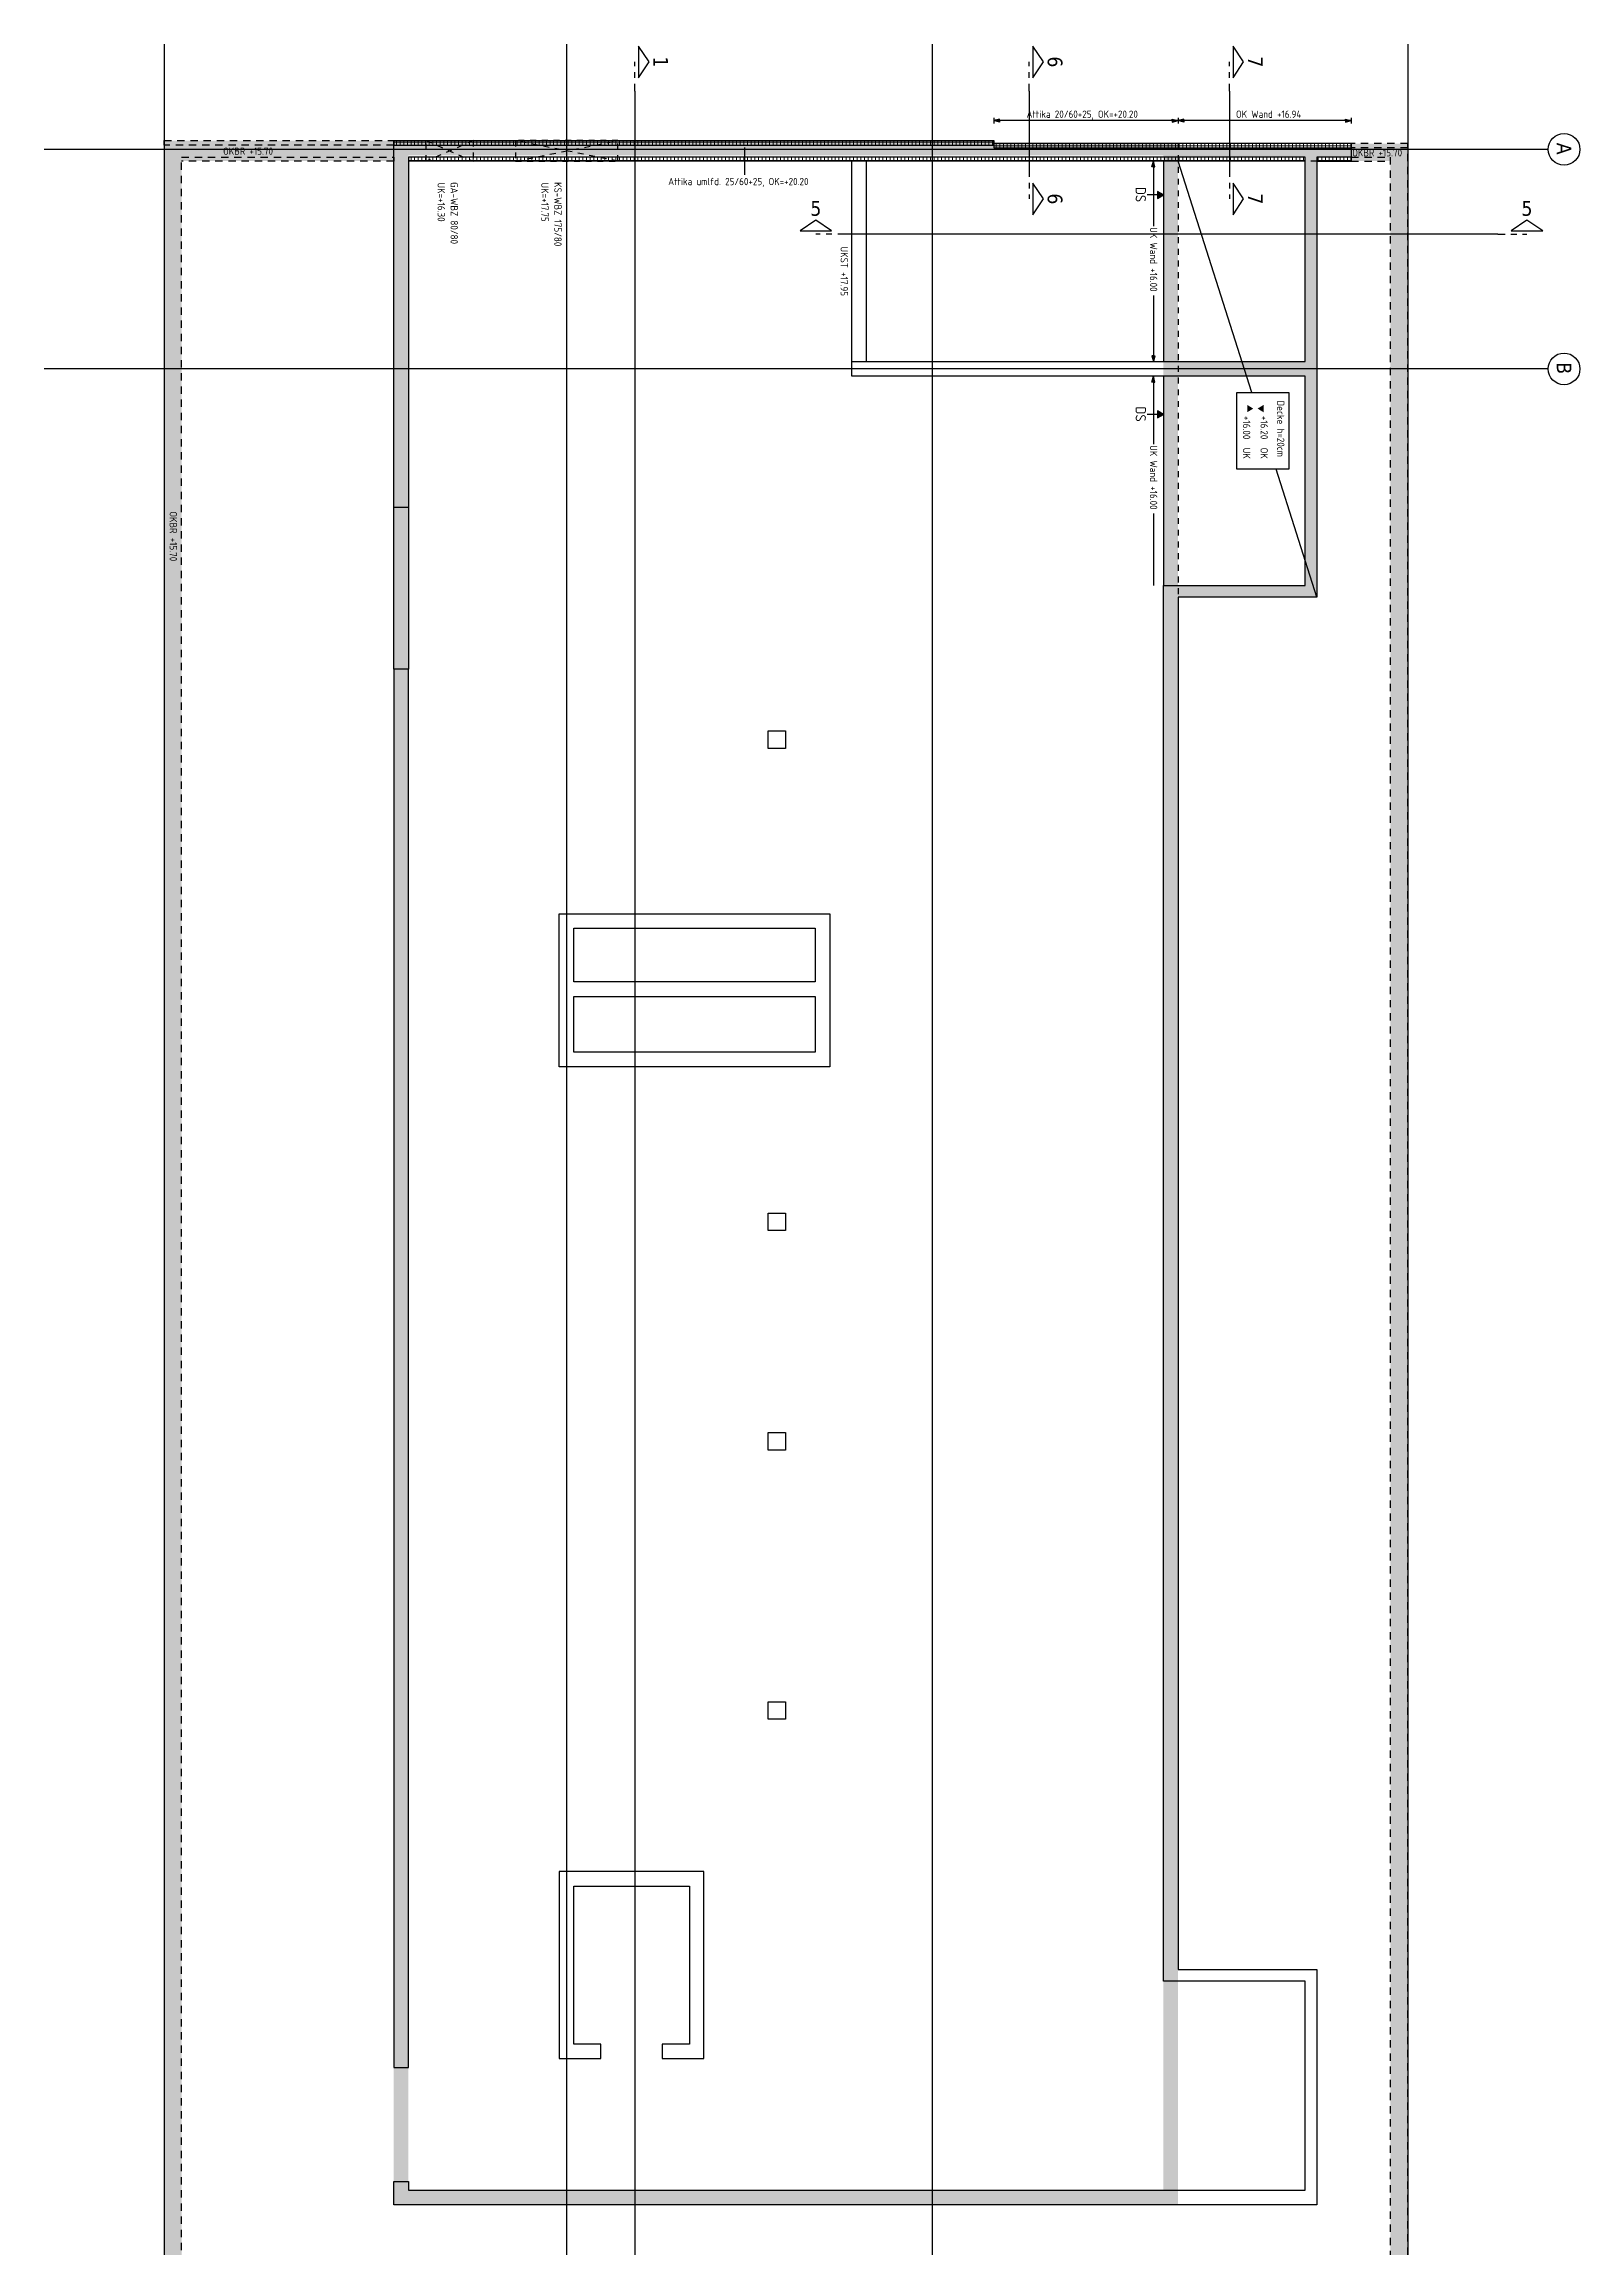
# Model space of a CAD drawing. Extents: x 21.6 to 105.5, y -19 to 78.7.
# Drawn here: x 40.22 to 66.46, y 16.8 to 54.46 of the extents above; entities that cross this region are included whole.
import ezdxf
from ezdxf.enums import TextEntityAlignment as Align

# ---------------------------------------------------------------- set-up
doc = ezdxf.new("R2010")
doc.units = 0
doc.header["$LTSCALE"] = 0.5
for name, pattern in [('AUSGEZOGEN', [1000.01, 1000, 0.01]), ('HIDDEN2', [0.187, 0.125, -0.062]), ('STRICHPUNKT2', [0.55, 0.25, -0.125, 0.05, -0.125]), ('VERDECKT', [0.375, 0.25, -0.125])]:
    doc.linetypes.add(name, pattern=pattern)
for name, color, linetype in [('ACHSEN', 7, 'Continuous'), ('Attika DG', 7, 'Continuous'), ('BETON', 7, 'Continuous'), ('grau_hell', 7, 'Continuous'), ('HILFE', 7, 'Continuous'), ('koten', 7, 'Continuous'), ('OBJEKT', 7, 'Continuous'), ('RND', 7, 'Continuous'), ('SCHNITTE', 7, 'Continuous'), ('SFP_Achsen', 7, 'Continuous'), ('TEXT', 7, 'Continuous'), ('VERDECKT', 7, 'Continuous'), ('WD', 7, 'Continuous')]:
    doc.layers.add(name, color=color, linetype=linetype)
doc.layers.add('NOPLOT', color=7, linetype='Continuous', plot=False)
doc.layers.add('zila_01_rb_02_stb-fertig_05_schraff', color=144, linetype='Continuous', lineweight=9)
doc.styles.add('helv', font='tahoma.ttf')
doc.styles.add('txt', font='isocp.shx')
pattern_1 = [(270, (3.42708, 131.34708), (0.0625, -3e-17), []), (360, (3.42708, 131.34708), (3e-17, 0.0625), [])]

# ---------------------------------------------------------------- blocks, each defined once
blk = doc.blocks.new('Brüstung DG')
at = {"color": 0, "linetype": 'ByBlock', "lineweight": -2}
for p, q in [((0.285, 3.925), (0.35, 3.925)), ((0.35, 3.925), (0.35, 0.3))]:
    blk.add_line(p, q, dxfattribs=at)
for points in [[(0.125, 21.25), (0.05, 21.25), (0.05, 20.285), (0.125, 20.285)], [(0.285, 20.285), (0.35, 20.285), (0.35, 20.95)], [(0.075, 0), (0, 0), (0, 3.925), (0.075, 3.925)]]:
    blk.add_lwpolyline(points, dxfattribs=at)
blk.add_lwpolyline([(0.285, 20.285), (0.285, 20.285), (0.285, 20.285), (0.285, 20.95), (38.75, 20.95), (38.75, 0.3), (0.285, 0.3), (0.285, 3.925), (0.075, 3.925), (0.075, 0), (39.05, 0), (39.05, 21.25), (0.125, 21.25), (0.125, 20.285), (0.125, 20.285), (0.125, 20.285)], close=True, dxfattribs=at)
blk = doc.blocks.new('DG')
at = {"color": 0, "linetype": 'ByBlock', "lineweight": -2}
blk.add_line((0.35, 15.57), (0.35, 0.25), dxfattribs=at)
for points in [[(0.125, 16.36), (0.05, 16.36), (0.05, 10.25), (0.075, 10.25)], [(0.285, 15.57), (0.285, 0.25), (6.27, 0.25), (6.27, 0), (0.075, 0), (0.075, 10.25), (0.125, 10.25), (0.125, 16.36), (0.285, 16.36), (0.285, 15.77), (7.8, 15.77), (7.8, 13.4), (31.25, 13.4), (31.25, 15.77), (35.275, 15.77), (35.275, 0), (34.875, 0), (34.875, 0.25), (35.025, 0.25), (35.025, 15.57), (31.45, 15.57), (31.45, 13.15), (7.6, 13.15), (7.6, 15.57), (4.025, 15.57), (4.025, 7.825), (3.775, 7.825), (3.775, 15.57), (0.285, 15.57)], [(0.35, 15.77), (0.35, 16.36), (0.285, 16.36)], [(0.075, 0), (0, 0), (0, 10.25), (0.075, 10.25)], [(13.21, 7.45), (15.825, 7.45), (15.825, 2.825), (13.21, 2.825), (13.21, 7.45)], [(13.46, 7.2), (14.375, 7.2), (14.375, 3.075), (13.46, 3.075), (13.46, 7.2)], [(14.375, 7.45), (14.625, 7.45)], [(14.625, 7.2), (15.575, 7.2), (15.575, 3.075), (14.625, 3.075), (14.625, 7.2)], [(32.775, 5.3), (29.575, 5.3), (29.575, 2.825), (32.775, 2.825), (32.775, 3.535), (32.525, 3.535), (32.525, 3.075), (29.825, 3.075), (29.825, 5.05), (32.525, 5.05), (32.525, 4.585), (32.775, 4.585), (32.775, 5.3)], [(14.625, 2.825), (14.375, 2.825)], [(9.03, 0.25), (9.03, 0), (32.925, 0), (32.925, 0.25), (9.03, 0.25)]]:
    blk.add_lwpolyline(points, dxfattribs=at)
for points in [[(10.085, 6.695), (10.385, 6.695), (10.385, 6.395), (10.085, 6.395)], [(18.325, 6.695), (18.625, 6.695), (18.625, 6.395), (18.325, 6.395)], [(22.075, 6.695), (22.375, 6.695), (22.375, 6.395), (22.075, 6.395)], [(26.675, 6.695), (26.975, 6.695), (26.975, 6.395), (26.675, 6.395)]]:
    blk.add_lwpolyline(points, close=True, dxfattribs=at)
at = {"layer": 'HILFE', "color": 102, "linetype": 'AUSGEZOGEN'}
blk.add_line((0.075, 0), (0, 0), dxfattribs=at)
blk = doc.blocks.new('SCHN-1')
at = {"layer": 'SCHNITTE', "color": 5, "linetype": 'Continuous'}
blk.add_lwpolyline([(0.54, 0.125), (0, 0.485), (-0.54, 0.125)], close=True, dxfattribs=at)
at = {"layer": 'SCHNITTE', "color": 6, "linetype": 'Continuous', "style": 'helv'}
blk.add_attdef('SCHN-1', text='', height=0.5, dxfattribs=at).set_placement((0, 0.635), align=Align.CENTER)
blk = doc.blocks.new('Pfeillinie')
at = {"layer": 'TEXT', "linetype": 'Continuous'}
blk.add_hatch(color=7, dxfattribs=at).paths.add_polyline_path([(0, 0), (-0.8, 0.2), (-0.8, 0), (-0.8, -0.2)])
at = {"layer": 'TEXT', "color": 7, "linetype": 'Continuous'}
for p, q in [((-0.8, 0), (-0.8, 0.2)), ((-0.8, 0.2), (0, 0)), ((-0.8, 0), (-0.8, -0.2)), ((-0.8, -0.2), (0, 0))]:
    blk.add_line(p, q, dxfattribs=at)
blk = doc.blocks.new('OKRD_O')
at = {"color": 0, "linetype": 'ByBlock'}
blk.add_solid([(-0.125, 0.202), (0.125, 0.202), (0, 0)], dxfattribs=at)
at = {"color": 0, "linetype": 'ByBlock', "style": 'txt'}
blk.add_attdef('OKRD', (0.25, 0.1), '', height=0.25, dxfattribs=at)
blk = doc.blocks.new('OKRD_U')
at = {"color": 0, "linetype": 'ByBlock'}
blk.add_solid([(-0.125, -0.202), (0.125, -0.202), (0, 0)], dxfattribs=at)
at = {"color": 0, "linetype": 'ByBlock', "style": 'txt'}
blk.add_attdef('OKRD', (0.25, -0.35), '', height=0.25, dxfattribs=at)

msp = doc.modelspace()

# ---------------------------------------------------------------- hatches: boundary and pattern name
at = {"layer": 'Attika DG', "linetype": 'AUSGEZOGEN'}
h = msp.add_hatch(dxfattribs=at)
h.set_pattern_fill('DOTS', color=102, scale=0.8, angle=-90, double=1)
h.set_pattern_definition([(270, (33.620957, 131.347077), (0.05, -0.025), [0, -0.05])])
h.paths.add_polyline_path([(59.5955, 17.5372), (59.5955, 52.7622), (56.4455, 52.7622), (56.4455, 52.8122), (46.1955, 52.8122), (46.1955, 17.5372)])
h.paths.add_polyline_path([(59.3455, 52.5622), (59.3455, 17.7872), (46.4455, 17.7872), (46.4455, 52.5622)], flags=16)
at = {"layer": 'grau_hell'}
for points in [[(62.5555, 52.7622), (62.5555, 52.4622), (63.2205, 52.4622), (63.2205, 14.0622), (42.5705, 14.0622), (42.5705, 52.4622), (46.1955, 52.4622), (46.1955, 52.8122), (42.2705, 52.8122), (42.2705, 13.7622), (63.5205, 13.7622), (63.5205, 52.7622)], [(61.9655, 45.0122), (61.9655, 52.5272), (62.5555, 52.5272), (62.5555, 52.6872), (59.5955, 52.6872), (59.5955, 52.5272), (61.7655, 52.5272), (61.7655, 49.0372), (59.5955, 49.0372), (59.5955, 48.7872), (61.7655, 48.7872), (61.7655, 45.2122), (59.5955, 45.2122), (59.5955, 45.0122)]]:
    msp.add_hatch(color=9, dxfattribs=at).paths.add_polyline_path(points)
at = {"layer": 'HILFE', "linetype": 'AUSGEZOGEN'}
for points in [[(59.2416, 51.9453), (59.3455, 51.8853), (59.2416, 51.8253)], [(59.2416, 48.1936), (59.3455, 48.1336), (59.2416, 48.0736)]]:
    msp.add_hatch(color=7, dxfattribs=at).paths.add_polyline_path(points)
at = {"layer": 'zila_01_rb_02_stb-fertig_05_schraff', "linetype": 'AUSGEZOGEN'}
h = msp.add_hatch(dxfattribs=at)
h.set_pattern_fill('ANSI37', color=102, scale=0.5, angle=-135)
h.set_pattern_definition(pattern_1)
h.paths.add_polyline_path([(56.4455, 52.7372), (56.4455, 52.8122), (46.1955, 52.8122), (46.1955, 52.7372)])
h.paths.add_polyline_path([(62.5555, 52.6872), (62.5555, 52.7622), (56.4455, 52.7622), (56.4455, 52.7372), (56.4455, 52.6872)])
h.paths.add_polyline_path([(61.7655, 52.4622), (61.7655, 52.5272), (52.1945, 52.5272), (52.1945, 52.4622)])
h.paths.add_polyline_path([(52.1945, 52.4622), (52.1945, 52.5272), (46.4455, 52.5272), (46.4455, 52.4622)])
at = {"layer": 'zila_01_rb_02_stb-fertig_05_schraff'}
h = msp.add_hatch(dxfattribs=at)
h.set_pattern_fill('ANSI37', color=102, scale=0.5, angle=-135)
h.set_pattern_definition(pattern_1)
h.paths.add_polyline_path([(62.5555, 52.4622), (62.5555, 52.5272), (61.9655, 52.5272), (61.9655, 52.4622)])

# ---------------------------------------------------------------- linework, layer by layer
at = {"layer": 'ACHSEN', "color": 140, "linetype": 'AUSGEZOGEN'}
for p, q in [((42.2705, 54.4622), (42.2705, 13.2051)), ((49.1455, 54.4622), (49.1455, 13.2051)), ((55.3955, 54.4622), (55.3955, 13.2051)), ((63.5205, 54.4622), (63.5205, 13.2051)), ((65.9205, 52.6622), (40.2205, 52.6622)), ((65.9205, 48.9122), (40.2205, 48.9122))]:
    msp.add_line(p, q, dxfattribs=at)
at = {"layer": 'HILFE', "color": 102, "linetype": 'AUSGEZOGEN'}
for p, q in [((56.4455, 52.7372), (56.4455, 52.8122)), ((52.1945, 52.2301), (52.1945, 52.695)), ((60.8535, 48.5077), (59.5955, 52.4622)), ((61.9655, 45.0122), (61.2709, 47.1958))]:
    msp.add_line(p, q, dxfattribs=at)
at = {"layer": 'HILFE', "color": 7, "linetype": 'AUSGEZOGEN'}
for points in [[(59.2416, 51.9453), (59.2416, 51.8253), (59.3455, 51.8853)], [(59.2416, 48.1936), (59.2416, 48.0736), (59.3455, 48.1336)]]:
    msp.add_lwpolyline(points, close=True, dxfattribs=at)
at = {"layer": 'NOPLOT', "color": 191, "linetype": 'AUSGEZOGEN'}
for p, q in [((50.3139, 53.6578), (50.3139, 13.2051)), ((57.0512, 53.6578), (57.0512, 52.3168)), ((60.4737, 53.6578), (60.4737, 52.3168)), ((65.0571, 51.2111), (53.9067, 51.2111))]:
    msp.add_line(p, q, dxfattribs=at)
at = {"layer": 'OBJEKT', "color": 7, "linetype": 'AUSGEZOGEN'}
for p, q in [((56.4455, 53.2046), (56.4455, 53.1046)), ((59.5955, 53.2046), (59.5955, 53.1046)), ((62.5555, 53.2046), (62.5555, 53.1046)), ((54.0205, 49.0372), (54.0205, 52.4622)), ((54.2705, 49.0372), (54.2705, 52.4622)), ((59.3455, 52.4622), (59.3455, 49.0372)), ((59.3455, 48.7872), (59.3455, 45.2122)), ((46.1955, 43.7822), (46.1955, 46.5422)), ((46.4455, 46.5422), (46.4455, 43.7821))]:
    msp.add_line(p, q, dxfattribs=at)
at = {"layer": 'OBJEKT', "color": 7, "linetype": 'HIDDEN2'}
for p, q in [((59.5955, 52.7622), (59.5955, 45.0122)), ((61.9655, 52.4622), (61.7655, 52.4622))]:
    msp.add_line(p, q, dxfattribs=at)
at = {"layer": 'OBJEKT', "color": 1, "linetype": 'AUSGEZOGEN'}
msp.add_lwpolyline([(61.4905, 48.5077), (61.4905, 47.1958), (60.6013, 47.1958), (60.6013, 48.5077)], close=True, dxfattribs=at)
at = {"layer": 'RND', "color": 102, "linetype": 'AUSGEZOGEN'}
for points in [[(59.5955, 53.1546), (56.4455, 53.1546)], [(62.5555, 53.1546), (59.5955, 53.1546)], [(59.175, 52.4622), (59.175, 51.3481)], [(59.3455, 51.8853), (59.0669, 51.8853)], [(59.175, 50.1644), (59.175, 49.0372)], [(59.175, 48.7872), (59.175, 47.623)], [(59.3455, 48.1336), (59.0669, 48.1336)], [(59.175, 46.4393), (59.175, 45.2122)]]:
    msp.add_lwpolyline(points, dxfattribs=at)
at = {"layer": 'SCHNITTE', "color": 5, "linetype": 'STRICHPUNKT2'}
for p, q in [((50.3139, 53.6578), (50.3139, 54.1578)), ((57.0512, 53.6578), (57.0512, 54.1578)), ((60.4737, 53.6578), (60.4737, 54.1578)), ((57.0512, 52.3168), (57.0512, 51.8168)), ((60.4737, 52.3168), (60.4737, 51.8168)), ((53.9067, 51.2111), (53.4067, 51.2111)), ((65.0571, 51.2111), (65.5571, 51.2111))]:
    msp.add_line(p, q, dxfattribs=at)
at = {"layer": 'SFP_Achsen', "color": 7, "linetype": 'AUSGEZOGEN'}
for centre in [(66.191, 52.6622), (66.191, 48.9122)]:
    msp.add_circle(centre, 0.2705, dxfattribs=at)
at = {"layer": 'WD', "color": 7, "linetype": 'HIDDEN2'}
for p, q in [((46.7505, 52.8122), (47.5505, 52.4622)), ((47.5505, 52.8122), (46.7505, 52.4622)), ((48.2755, 52.4622), (50.0255, 52.8122)), ((50.0255, 52.4622), (48.2755, 52.8122))]:
    msp.add_line(p, q, dxfattribs=at)
for points in [[(47.5505, 52.8122), (47.5505, 52.4622), (46.7505, 52.4622), (46.7505, 52.8122)], [(50.0255, 52.4622), (50.0255, 52.8122), (48.2755, 52.8122), (48.2755, 52.4622)]]:
    msp.add_lwpolyline(points, close=True, dxfattribs=at)

# ---------------------------------------------------------------- block references
at = {"layer": 'BETON', "color": 6, "linetype": 'AUSGEZOGEN', "rotation": 270}
msp.add_blockref('DG', (46.1955, 52.8122), dxfattribs=at)
at = {"layer": 'koten', "color": 6, "linetype": 'AUSGEZOGEN'}
ref = msp.add_blockref('OKRD_U', (60.8793, 48.2334), dxfattribs=dict(at, xscale=0.5, yscale=0.5, zscale=0.5, rotation=270))
ref.add_attrib('OKRD', '+16.00  UK', (60.7043, 48.1084), dxfattribs={"height": 0.125, "rotation": 270, "style": 'txt'})
ref = msp.add_blockref('OKRD_O', (60.9543, 48.2334), dxfattribs=dict(at, xscale=0.5, yscale=0.5, zscale=0.5, rotation=270))
ref.add_attrib('OKRD', '+16.20  OK', (61.0043, 48.1084), dxfattribs={"height": 0.125, "rotation": 270, "style": 'txt'})
at = {"layer": 'RND', "color": 102, "linetype": 'AUSGEZOGEN', "xscale": 0.125, "yscale": 0.125, "zscale": 0.125}
for p, rotation in [((56.4455, 53.1546), 179.9999999999992), ((59.5955, 53.1546), 179.9999999999992), ((59.175, 52.4622), 89.99999999999999), ((59.175, 49.0372), 270), ((59.175, 48.7872), 89.99999999999999)]:
    msp.add_blockref('Pfeillinie', p, dxfattribs=dict(at, rotation=rotation))
for p in [(59.5955, 53.1546), (62.5555, 53.1546)]:
    msp.add_blockref('Pfeillinie', p, dxfattribs=at)
at = {"layer": 'SCHNITTE', "color": 5, "linetype": 'STRICHPUNKT2', "xscale": 0.5, "yscale": 0.5, "zscale": 0.5, "rotation": 270}
for p, values in [((50.3139, 54.1578), {'SCHN-1': '1'}), ((57.0512, 54.1578), {'SCHN-1': '6'}), ((60.4737, 54.1578), {'SCHN-1': '7'}), ((57.0512, 51.8168), {'SCHN-1': '6'}), ((60.4737, 51.8168), {'SCHN-1': '7'})]:
    msp.add_blockref('SCHN-1', p, dxfattribs=at).add_auto_attribs(values)
at = {"layer": 'SCHNITTE', "color": 5, "linetype": 'STRICHPUNKT2', "xscale": 0.5, "yscale": 0.5, "zscale": 0.5}
for p in [(53.4067, 51.2111), (65.5571, 51.2111)]:
    msp.add_blockref('SCHN-1', p, dxfattribs=at).add_auto_attribs({'SCHN-1': '5'})
at = {"layer": 'VERDECKT', "color": 7, "linetype": 'VERDECKT', "rotation": 270}
msp.add_blockref('Brüstung DG', (42.2705, 52.8122), dxfattribs=at)

# ---------------------------------------------------------------- texts
at = {"layer": 'SFP_Achsen', "color": 6, "linetype": 'AUSGEZOGEN', "style": 'helv'}
for s, p in [('A', (66.0666, 52.7762)), ('B', (66.0666, 49.0262))]:
    msp.add_text(s, height=0.25, rotation=270, dxfattribs=at).set_placement(p)
at = {"layer": 'TEXT', "color": 7, "linetype": 'AUSGEZOGEN', "style": 'txt'}
for s, p in [('Attika 20/60+25, OK=+20.20', (57.0069, 53.2014)), ('OK Wand +16.94', (60.5861, 53.2014)), ('OKBR +15.70', (43.2796, 52.5697)), ('OKBR +15.70', (62.5715, 52.5424)), ('Attika umlfd. 25/60+25, OK=+20.20', (50.8842, 52.0509))]:
    msp.add_text(s, height=0.125, dxfattribs=at).set_placement(p)
for s, p in [('UK=+16.30', (46.9436, 52.0965)), ('GA-WBZ 80/80', (47.1658, 52.1032)), ('UK=+17.75', (48.7154, 52.0965)), ('KS-WBZ 175/80', (48.9376, 52.1032)), ('UK Wand +16.00', (59.1147, 51.3337)), ('UKST +17.95', (53.8292, 51.0034)), ('UK Wand +16.00', (59.1147, 47.6086)), ('OKBR +15.70', (42.3668, 46.4767))]:
    msp.add_text(s, height=0.125, rotation=270, dxfattribs=at).set_placement(p)
at = {"layer": 'TEXT', "color": 1, "linetype": 'AUSGEZOGEN', "style": 'txt'}
for s, height, p in [('DS', 0.175, (58.8706, 52.0209)), ('DS', 0.175, (58.8706, 48.2691)), ('Decke h=20cm', 0.125, (61.2873, 48.3716))]:
    msp.add_text(s, height=height, rotation=270, dxfattribs=at).set_placement(p)

doc.saveas('drawing.dxf')
